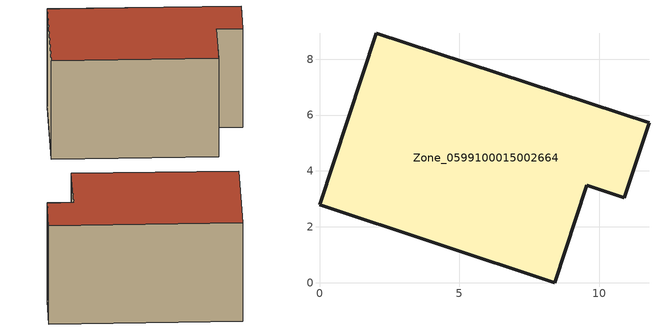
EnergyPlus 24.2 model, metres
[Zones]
Zone_0599100015002664
 floor ground (C_G): 0,2.8 2.03,8.93 11.79,5.73 10.9,3.04 9.57,3.48 8.42,0 z0.81
 wall outside (C_F): 2.03,8.93 0,2.8 8.42,0 9.57,3.48 10.9,3.04 11.79,5.73 2.03,8.93 z0.81:6.56
 roof outside (C_R): 11.79,5.73 2.03,8.93 0,2.8 8.42,0 9.57,3.48 10.9,3.04 z6.56
[BUILDING]
Pand.0599100015002664: North Axis=0; Terrain=City; Loads Convergence Tolerance Value=0.04; Temperature Convergence Tolerance Value=0.4; Solar Distribution=FullExterior; Maximum Number of Warmup Days=25; Minimum Number of Warmup Days=1
[Site:Location]
Rotterdam.The.Hague.AP_ZH_NLD Design_Conditions: Latitude=51.96; Longitude=4.45; Time Zone=1; Elevation=-4.5
[SITE:GROUNDTEMPERATURE:BUILDINGSURFACE]
18, 18, 18, 18, 18, 18, 18, 18, 18, 18, 18, 18
[MATERIAL] Thermal Absorptance=0.9; Solar Absorptance=0.7; Visible Absorptance=0.7
Name | Roughness | Thickness | Conductivity | Density | Specific Heat
G.TI.1965-1974 | MediumSmooth | 0.15 | 0.882353 | 540 | 1210
F.TI.1965-1974 | Rough | 0.3 | 0.697674 | 1920 | 840
R.TI.1965-1974 | MediumRough | 0.2 | 0.232558 | 1500 | 1000
[CONSTRUCTION]
C_G: G.TI.1965-1974
C_F: F.TI.1965-1974
C_R: R.TI.1965-1974
[ZONE]
Zone_0599100015002664: Type=1; Multiplier=1; Ceiling Height=Autocalculate; Volume=Autocalculate; Floor Area=autocalculate; Part of Total Floor Area=Yes
[ZONEINFILTRATION:DESIGNFLOWRATE]
Infil_Zone_0599100015002664: Zone or ZoneList or Space or SpaceList=Zone_0599100015002664; Schedule=AlwaysOn; Design Flow Rate Calculation Method=Flow/Area; Flow Rate per Floor Area=0.003; Constant Term Coefficient=1; Temperature Term Coefficient=0; Velocity Term Coefficient=0; Velocity Squared Term Coefficient=0
[HVACTEMPLATE:ZONE:IDEALLOADSAIRSYSTEM]
Zone_0599100015002664: Maximum Heating Supply Air Temperature=50; Minimum Cooling Supply Air Temperature=13; Maximum Heating Supply Air Humidity Ratio=0.0156; Minimum Cooling Supply Air Humidity Ratio=0.0077; Heating Limit=NoLimit; Cooling Limit=NoLimit; Dehumidification Control Type=ConstantSensibleHeatRatio; Cooling Sensible Heat Ratio=0.7; Dehumidification Setpoint=60; Humidification Control Type=None; Humidification Setpoint=30; Outdoor Air Method=None; Outdoor Air Flow Rate per Person=0.00944; Outdoor Air Flow Rate per Zone Floor Area=0; Outdoor Air Flow Rate per Zone=0; Demand Controlled Ventilation Type=None; Outdoor Air Economizer Type=NoEconomizer; Heat Recovery Type=None; Sensible Heat Recovery Effectiveness=0.7; Latent Heat Recovery Effectiveness=0.65
[ZONECONTROL:THERMOSTAT]
ThermostatControl_Zone_0599100015002664: Zone or ZoneList=Zone_0599100015002664; Control Type Schedule=DualSetpointControlType; Control 1=Thermostat_Zone_0599100015002664; Temperature Difference Between Cutout And Setpoint=0
[THERMOSTATSETPOINT:DUALSETPOINT]
Thermostat_Zone_0599100015002664: Heating Setpoint Temperature Schedule=HeatingSetpoint_Zone_0599100015002664; Cooling Setpoint Temperature Schedule=CoolingSetpoint_Zone_0599100015002664
[SCHEDULE:COMPACT]
HeatingSetpoint_Zone_0599100015002664: Through: 12/31, For: AllDays, Until: 24:00, 21
CoolingSetpoint_Zone_0599100015002664: Through: 12/31, For: AllDays, Until: 24:00, 24
DualSetpointControlType: Through: 12/31, For: AllDays, Until: 24:00, 4
AlwaysOn: Through: 12/31, For: AllDays, Until: 24:00, 1
